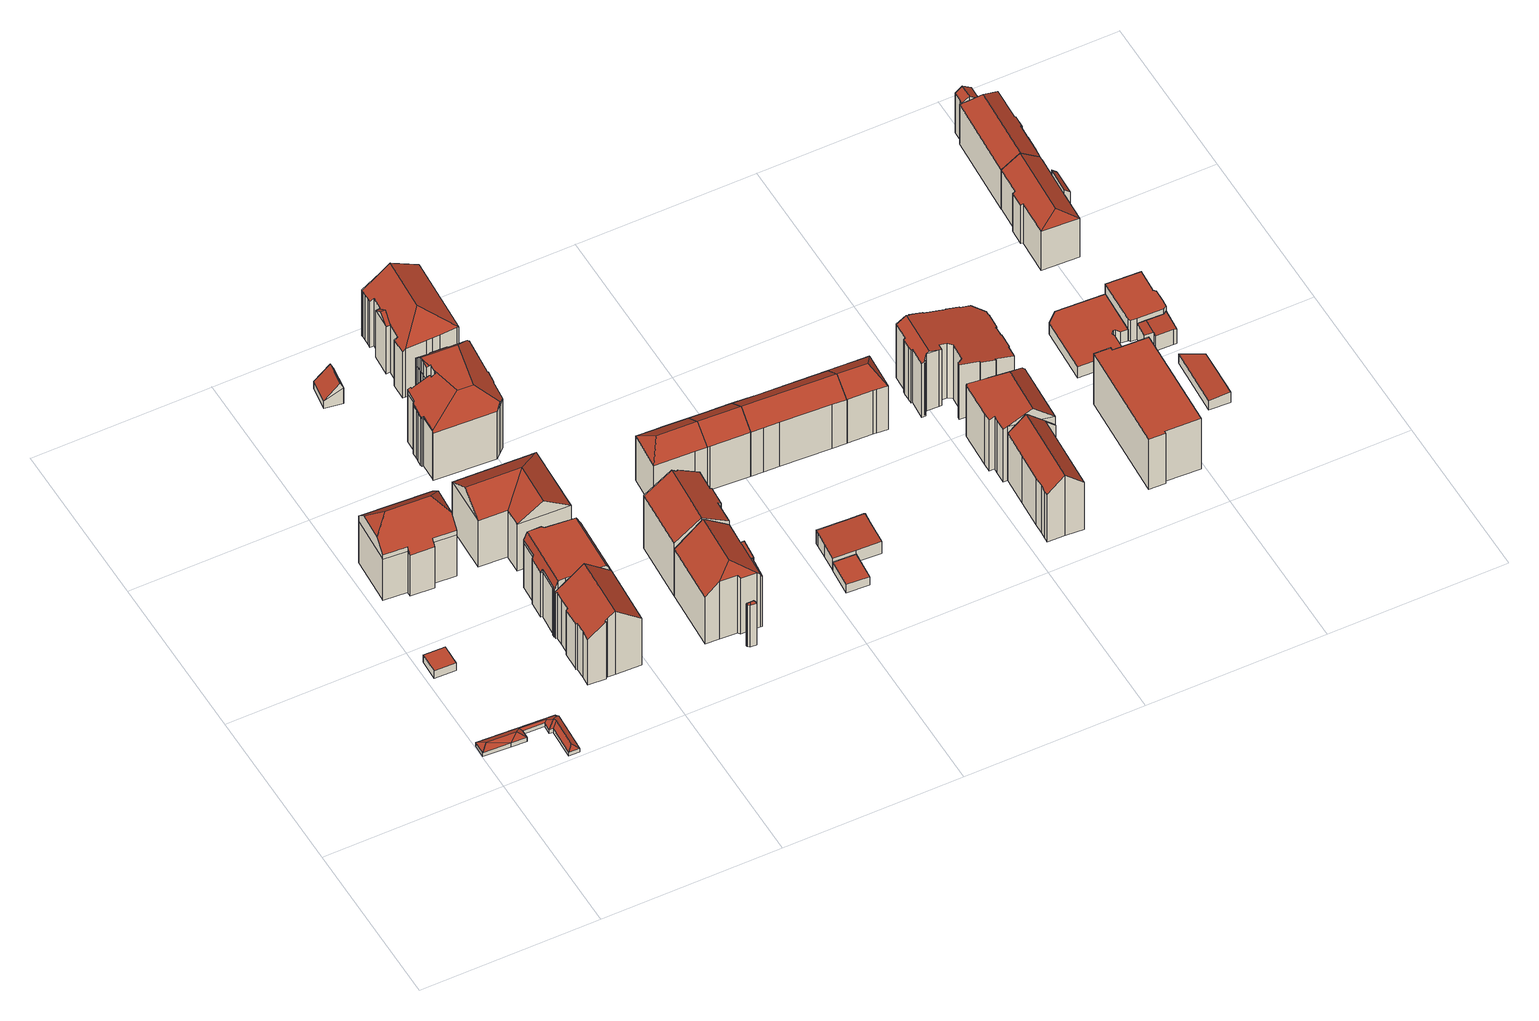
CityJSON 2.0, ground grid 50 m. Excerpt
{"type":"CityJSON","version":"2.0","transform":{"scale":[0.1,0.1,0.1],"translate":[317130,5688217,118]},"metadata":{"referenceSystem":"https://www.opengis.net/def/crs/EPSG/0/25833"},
"CityObjects":{
"building1":{"type":"Building","attributes":{"Dachtyp_tdc":"tdcFreeFormRoof","Gemeindeschluessel":14713000,"Dachneigung":26.73,"QualitaetDacherkennung":17,"Geometrietyp2DReferenz":"3000","function":"31001_9998","roofType":"5000","measuredHeight":2.35},"geometry":[{"type":"MultiSurface","lod":"2","boundaries":[[[0,1,2,3]],[[1,4,5,2]],[[4,6,7,5]],[[6,8,9,7]],[[8,10,11,9]],[[10,12,13,11]],[[12,14,15,13]],[[14,16,17,15]],[[16,18,19,17]],[[18,20,21,19]],[[20,22,23,21]],[[22,0,3,23]],[[24,25,26,27,28,29,30,22,20]],[[24,20,18]],[[25,16,14]],[[24,16,25]],[[16,24,18]],[[26,25,14,12]],[[27,26,12,10]],[[28,27,10,8]],[[31,29,28,8,6]],[[32,31,6,4]],[[32,4,1]],[[30,29,31,32,1,0]],[[30,0,22]],[[3,2,5,7,9,11,13,15,17,19,21,23]]],"semantics":{"surfaces":[{"type":"WallSurface"},{"type":"RoofSurface"},{"type":"GroundSurface"}],"values":[0,0,0,0,0,0,0,0,0,0,0,0,1,1,1,1,1,1,1,1,1,1,1,1,1,2]}}]},
"building2":{"type":"Building","attributes":{"Dachtyp_tdc":"tdcPolyFlatRoof","Gemeindeschluessel":14713000,"Dachneigung":0,"QualitaetDacherkennung":90,"Geometrietyp2DReferenz":"3000","function":"31001_9998","roofType":"1000","measuredHeight":2.53},"geometry":[{"type":"MultiSurface","lod":"2","boundaries":[[[33,34,35,36]],[[34,37,38,35]],[[37,39,40,38]],[[39,33,36,40]],[[39,37,34,33]],[[36,35,38,40]]],"semantics":{"surfaces":[{"type":"WallSurface"},{"type":"RoofSurface"},{"type":"GroundSurface"}],"values":[0,0,0,0,1,2]}}]},
"building3":{"type":"Building","attributes":{"Dachtyp_tdc":"tdcFreeFormRoof","Gemeindeschluessel":14713000,"Dachneigung":46.64,"QualitaetDacherkennung":65,"Geometrietyp2DReferenz":"3000","function":"31001_9998","roofType":"5000","measuredHeight":23.41},"geometry":[{"type":"MultiSurface","lod":"2","boundaries":[[[41,42,43,44]],[[42,45,46,43]],[[45,47,48,46]],[[47,49,50,48]],[[49,51,52,50]],[[51,53,54,52]],[[53,55,56,54]],[[55,57,58,56]],[[57,59,60,58]],[[59,61,62,60]],[[61,41,44,62]],[[63,64,65]],[[66,67,68]],[[69,70,66,68,64,63]],[[61,59,71,72,65,64,68,67,73,74,75]],[[61,75,41]],[[41,75,74,42]],[[42,74,73,45]],[[45,73,67,66,70,47]],[[53,65,72,55]],[[55,72,71,57]],[[47,70,69,49]],[[49,69,63,51]],[[51,63,65,53]],[[57,71,59]],[[44,43,46,48,50,52,54,56,58,60,62]]],"semantics":{"surfaces":[{"type":"WallSurface"},{"type":"RoofSurface"},{"type":"GroundSurface"}],"values":[0,0,0,0,0,0,0,0,0,0,0,1,1,1,1,0,0,0,0,0,0,0,0,0,0,2]}}]},
"building4":{"type":"Building","attributes":{"Dachtyp_tdc":"tdcGableRoof","Gemeindeschluessel":14713000,"Dachneigung":40.41,"QualitaetDacherkennung":58,"Geometrietyp2DReferenz":"3000","function":"31001_9998","roofType":"3100","measuredHeight":22.55},"geometry":[{"type":"MultiSurface","lod":"2","boundaries":[[[76,77,78,79]],[[77,80,81,78]],[[80,82,83,81]],[[82,84,85,83]],[[84,86,87,85]],[[86,88,89,87]],[[88,90,91,89]],[[90,92,93,91]],[[92,94,95,93]],[[94,96,97,95]],[[96,98,99,97]],[[98,100,101,99]],[[100,102,103,101]],[[102,104,105,103]],[[104,106,107,105]],[[106,108,109,107]],[[108,110,111,109]],[[110,76,79,111]],[[106,104,102,100,98,96,94,92,90,88,86,84,82,80,77,76]],[[76,110,108,106]],[[79,78,81,83,85,87,89,91,93,95,97,99,101,103,105,107,109,111]]],"semantics":{"surfaces":[{"type":"WallSurface"},{"type":"RoofSurface"},{"type":"GroundSurface"}],"values":[0,0,0,0,0,0,0,0,0,0,0,0,0,0,0,0,0,0,1,1,2]}}]},
"building5":{"type":"Building","attributes":{"Dachtyp_tdc":"tdcFreeFormRoof","Gemeindeschluessel":14713000,"Dachneigung":2.5,"QualitaetDacherkennung":76,"Geometrietyp2DReferenz":"3000","function":"31001_9998","roofType":"5000","measuredHeight":19.53},"geometry":[{"type":"MultiSurface","lod":"2","boundaries":[[[112,113,114,115]],[[113,116,117,114]],[[116,118,119,117]],[[118,120,121,119]],[[120,122,123,121]],[[122,124,125,123]],[[124,126,127,125]],[[126,128,129,127]],[[128,130,131,129]],[[130,132,133,131]],[[132,134,135,133]],[[134,136,137,135]],[[136,138,139,137]],[[138,140,141,139]],[[140,142,143,141]],[[142,144,145,143]],[[144,112,115,145]],[[146,147,148,108]],[[149,150,151,152,153,118,154,155,156,157,158,159]],[[147,160,161,149,159,162,148]],[[136,108,148,162,138]],[[138,162,159,140]],[[128,149,161,130]],[[130,161,160,132]],[[132,160,147,146,134]],[[140,159,158,142]],[[142,158,157,144]],[[144,157,156,112]],[[112,156,155,113]],[[113,155,154,116]],[[116,154,118]],[[118,153,120]],[[120,153,152,122]],[[122,152,151,124]],[[124,151,150,126]],[[126,150,149,128]],[[134,146,108,136]],[[115,114,117,119,121,123,125,127,129,131,133,135,137,139,141,143,145]]],"semantics":{"surfaces":[{"type":"WallSurface"},{"type":"RoofSurface"},{"type":"GroundSurface"}],"values":[0,0,0,0,0,0,0,0,0,0,0,0,0,0,0,0,0,1,1,1,0,0,0,0,0,0,0,0,0,0,0,0,0,0,0,0,0,2]}}]},
"building6":{"type":"Building","attributes":{"Dachtyp_tdc":"tdcFreeFormRoof","Gemeindeschluessel":14713000,"Dachneigung":34.93,"QualitaetDacherkennung":37,"Geometrietyp2DReferenz":"3000","function":"31001_9998","roofType":"5000","measuredHeight":21.61},"geometry":[{"type":"MultiSurface","lod":"2","boundaries":[[[163,164,165,166]],[[164,167,168,165]],[[167,169,170,168]],[[169,171,172,170]],[[171,173,174,172]],[[173,163,166,174]],[[175,173,171]],[[176,175,171,169]],[[177,178,176,169,167]],[[177,167,164]],[[178,177,164,163]],[[175,176,178,163,173]],[[166,165,168,170,172,174]]],"semantics":{"surfaces":[{"type":"WallSurface"},{"type":"RoofSurface"},{"type":"GroundSurface"}],"values":[0,0,0,0,0,0,0,1,1,0,1,1,2]}}]},
"building7":{"type":"Building","attributes":{"Dachtyp_tdc":"tdcGableRoof","Gemeindeschluessel":14713000,"Dachneigung":47.15,"QualitaetDacherkennung":6,"Geometrietyp2DReferenz":"3000","function":"31001_9998","roofType":"3100","measuredHeight":7.22},"geometry":[{"type":"MultiSurface","lod":"2","boundaries":[[[179,180,181,182]],[[180,183,184,181]],[[183,185,186,184]],[[185,179,182,186]],[[183,180,187]],[[179,185,188]],[[180,179,188,187]],[[185,183,187,188]],[[182,181,184,186]]],"semantics":{"surfaces":[{"type":"WallSurface"},{"type":"RoofSurface"},{"type":"GroundSurface"}],"values":[0,0,0,0,0,0,1,1,2]}}]},
"building8":{"type":"Building","attributes":{"Dachtyp_tdc":"tdcFreeFormRoof","Gemeindeschluessel":14713000,"Dachneigung":36.92,"QualitaetDacherkennung":25,"Geometrietyp2DReferenz":"3000","function":"31001_9998","roofType":"5000","measuredHeight":22.41},"geometry":[{"type":"MultiSurface","lod":"2","boundaries":[[[189,190,191,192]],[[190,193,194,191]],[[193,195,196,194]],[[195,197,198,196]],[[197,199,200,198]],[[199,201,202,200]],[[201,203,204,202]],[[203,205,206,204]],[[205,207,208,206]],[[207,209,210,208]],[[209,211,212,210]],[[211,213,214,212]],[[213,215,216,214]],[[215,217,218,216]],[[217,219,220,218]],[[219,221,222,220]],[[221,223,224,222]],[[223,225,226,224]],[[225,227,228,226]],[[227,229,230,228]],[[229,231,232,230]],[[231,233,234,232]],[[233,235,236,234]],[[235,237,238,236]],[[237,239,240,238]],[[239,241,242,240]],[[241,243,244,242]],[[243,245,246,244]],[[245,247,248,246]],[[247,249,250,248]],[[249,251,252,250]],[[251,253,254,252]],[[253,255,256,254]],[[255,257,258,256]],[[257,259,260,258]],[[259,261,262,260]],[[261,263,264,262]],[[263,265,266,264]],[[265,267,268,266]],[[267,269,270,268]],[[269,271,272,270]],[[271,273,274,272]],[[273,189,192,274]],[[273,275,276,277,278,189]],[[277,279,280,281,282,283,284,285,286,287,288,289,290,291,292,293,294,295,278]],[[296,297,298,299]],[[300,301,302,303,304,305,306,307,308,309,310,311,312,313]],[[314,315,300,313,276,275,316,317,318,319,320]],[[312,321,296,299,322,279,277,276,313]],[[227,322,299,298,229]],[[225,279,322,227]],[[233,321,312,311,235]],[[231,297,296,321,233]],[[261,320,319,263]],[[259,314,320,261]],[[263,319,318,265]],[[265,318,317,267]],[[267,317,316,269]],[[269,316,275,271]],[[257,315,314,259]],[[255,301,300,315,257]],[[235,311,310,237]],[[237,310,309,239]],[[239,309,308,241]],[[241,308,307,243]],[[243,307,306,245]],[[245,306,305,247]],[[247,305,304,249]],[[249,304,303,251]],[[251,303,302,253]],[[253,302,301,255]],[[229,298,297,231]],[[193,295,294,195]],[[190,278,295,193]],[[195,294,293,197]],[[197,293,292,199]],[[199,292,291,201]],[[201,291,290,203]],[[203,290,289,205]],[[205,289,288,207]],[[207,288,287,209]],[[209,287,286,211]],[[211,286,285,213]],[[213,285,284,215]],[[215,284,283,217]],[[219,282,281,221]],[[217,283,282,219]],[[221,281,280,223]],[[223,280,279,225]],[[189,278,190]],[[271,275,273]],[[192,191,194,196,198,200,202,204,206,208,210,212,214,216,218,220,222,224,226,228,230,232,234,236,238,240,242,244,246,248,250,252,254,256,258,260,262,264,266,268,270,272,274]]],"semantics":{"surfaces":[{"type":"WallSurface"},{"type":"RoofSurface"},{"type":"GroundSurface"}],"values":[0,0,0,0,0,0,0,0,0,0,0,0,0,0,0,0,0,0,0,0,0,0,0,0,0,0,0,0,0,0,0,0,0,0,0,0,0,0,0,0,0,0,0,1,1,1,1,1,1,0,0,0,0,0,0,0,0,0,0,0,0,0,0,0,0,0,0,0,0,0,0,0,0,0,0,0,0,0,0,0,0,0,0,0,0,0,0,0,0,0,0,2]}}]},
"building9":{"type":"Building","attributes":{"Dachtyp_tdc":"tdcFreeFormRoof","Gemeindeschluessel":14713000,"Dachneigung":59.82,"QualitaetDacherkennung":20,"Geometrietyp2DReferenz":"3000","function":"31001_9998","roofType":"5000","measuredHeight":15.62},"geometry":[{"type":"MultiSurface","lod":"2","boundaries":[[[323,324,325,326]],[[324,327,328,325]],[[327,329,330,328]],[[329,331,332,330]],[[331,333,334,332]],[[333,323,326,334]],[[335,336,337,333,331]],[[335,331,329]],[[335,329,327]],[[336,335,327,324]],[[337,336,324,323]],[[337,323,333]],[[326,325,328,330,332,334]]],"semantics":{"surfaces":[{"type":"WallSurface"},{"type":"RoofSurface"},{"type":"GroundSurface"}],"values":[0,0,0,0,0,0,1,1,1,1,1,1,2]}}]},
"building10":{"type":"Building","attributes":{"Gemeindeschluessel":14713000,"Geometrietyp2DReferenz":"3000","function":"31001_9998","roofType":"9999"},"children":["building10-1","building10-2"]},
"building10-1":{"type":"BuildingPart","attributes":{"Dachtyp_tdc":"tdcGableAndHippedGRoof","Dachneigung":43.43,"QualitaetDacherkennung":58,"Geometrietyp2DReferenz":"3000","roofType":"9999","measuredHeight":23.95},"parents":["building10"],"geometry":[{"type":"MultiSurface","lod":"2","boundaries":[[[338,339,340,341]],[[339,342,343,340]],[[344,345,346,347,348]],[[345,349,350,346]],[[349,351,352,350]],[[351,353,354,352]],[[353,355,356,354]],[[355,357,358,356]],[[357,338,341,358]],[[353,351,349,345,359]],[[345,344,360,342,339,338,359]],[[338,357,355,353,359]],[[341,340,343,347,346,350,352,354,356,358]],[[344,348,360]],[[348,347,343,342,360]]],"semantics":{"surfaces":[{"type":"WallSurface"},{"type":"RoofSurface"},{"type":"GroundSurface"},{"type":"ClosureSurface"}],"values":[0,0,0,0,0,0,0,0,0,1,1,1,2,0,3]}}]},
"building10-2":{"type":"BuildingPart","attributes":{"Dachtyp_tdc":"tdcPolyFlatRoof","Dachneigung":5.37,"QualitaetDacherkennung":59,"Geometrietyp2DReferenz":"3000","roofType":"2100","measuredHeight":19},"parents":["building10"],"geometry":[{"type":"MultiSurface","lod":"2","boundaries":[[[361,362,363,364]],[[362,365,366,363]],[[365,367,368,366]],[[367,348,347,368]],[[369,370,371,343,342]],[[370,361,364,371]],[[370,369,360,348,367,365,362,361]],[[364,363,366,368,347,343,371]],[[342,360,369]],[[343,347,348,360,342]]],"semantics":{"surfaces":[{"type":"WallSurface"},{"type":"RoofSurface"},{"type":"GroundSurface"},{"type":"ClosureSurface"}],"values":[0,0,0,0,0,0,1,2,0,3]}}]},
"building11":{"type":"Building","attributes":{"Dachtyp_tdc":"tdcGableRoof","Gemeindeschluessel":14713000,"Dachneigung":37.26,"QualitaetDacherkennung":60,"Geometrietyp2DReferenz":"3000","function":"31001_9998","roofType":"3100","measuredHeight":24.31},"geometry":[{"type":"MultiSurface","lod":"2","boundaries":[[[372,373,374,375]],[[373,376,377,374]],[[376,378,379,377]],[[378,380,381,379]],[[380,382,340,381]],[[382,383,384,340]],[[383,385,358,384]],[[385,386,387,358]],[[386,388,389,387]],[[388,390,391,389]],[[390,392,393,391]],[[392,372,375,393]],[[388,386,385,383]],[[383,382,380,378,376,373,372,392,390,388]],[[375,374,377,379,381,340,384,358,387,389,391,393]]],"semantics":{"surfaces":[{"type":"WallSurface"},{"type":"RoofSurface"},{"type":"GroundSurface"}],"values":[0,0,0,0,0,0,0,0,0,0,0,0,1,1,2]}}]},
"building12":{"type":"Building","attributes":{"Gemeindeschluessel":14713000,"Geometrietyp2DReferenz":"3000","function":"31001_9998","roofType":"9999"},"children":["building12-1","building12-2"]},
"building12-1":{"type":"BuildingPart","attributes":{"Dachtyp_tdc":"tdcGableRoof","Dachneigung":38.09,"QualitaetDacherkennung":62,"Geometrietyp2DReferenz":"3000","roofType":"3100","measuredHeight":19.13},"parents":["building12"],"geometry":[{"type":"MultiSurface","lod":"2","boundaries":[[[394,395,396,397]],[[395,398,399,396]],[[398,400,401,399]],[[402,394,397,403]],[[402,404,405,406,407]],[[398,395,406,405,408,400]],[[394,407,406,395]],[[402,407,394]],[[397,396,399,401,403]],[[403,401,400,402]],[[405,404,408]],[[408,404,402,400]]],"semantics":{"surfaces":[{"type":"WallSurface"},{"type":"RoofSurface"},{"type":"GroundSurface"},{"type":"ClosureSurface"}],"values":[0,0,0,0,1,1,0,0,2,3,0,3]}}]},
"building12-2":{"type":"BuildingPart","attributes":{"Dachtyp_tdc":"tdcHipAndGableRoof","Dachneigung":40.02,"QualitaetDacherkennung":53,"Geometrietyp2DReferenz":"3000","roofType":"5000","measuredHeight":22.41},"parents":["building12"],"geometry":[{"type":"MultiSurface","lod":"2","boundaries":[[[409,410,403,411]],[[410,402,403]],[[412,413,399,401,400]],[[413,414,415,399]],[[414,416,417,415]],[[416,418,419,417]],[[418,420,421,419]],[[420,422,423,421]],[[422,424,425,423]],[[424,426,427,425]],[[426,428,429,427]],[[428,430,431,429]],[[430,432,433,431]],[[432,434,435,433]],[[434,436,437,435]],[[436,438,439,437]],[[438,440,441,439]],[[440,442,443,441]],[[442,444,445,443]],[[444,446,447,445]],[[446,448,449,447]],[[448,450,451,449]],[[450,452,453,451]],[[452,409,411,453]],[[448,446,444,442,440,438,454]],[[438,436,434,432,430,454]],[[430,428,426,424,422,420,418,416,414,413,412,408,404,410,409,452,450,448,454]],[[411,403,401,399,415,417,419,421,423,425,427,429,431,433,435,437,439,441,443,445,447,449,451,453]],[[400,408,412]],[[404,402,410]],[[400,401,403,402]],[[400,402,404,408]]],"semantics":{"surfaces":[{"type":"WallSurface"},{"type":"RoofSurface"},{"type":"GroundSurface"},{"type":"ClosureSurface"}],"values":[0,0,0,0,0,0,0,0,0,0,0,0,0,0,0,0,0,0,0,0,0,0,0,0,1,1,1,2,0,0,3,3]}}]},
"building13":{"type":"Building","attributes":{"Dachtyp_tdc":"tdcHipAndGableRoof","Gemeindeschluessel":14713000,"Dachneigung":36.26,"QualitaetDacherkennung":76,"Geometrietyp2DReferenz":"3000","function":"31001_9998","roofType":"5000","measuredHeight":19.61},"geometry":[{"type":"MultiSurface","lod":"2","boundaries":[[[455,456,457,458]],[[456,459,460,457]],[[459,461,462,460]],[[461,463,464,462]],[[463,465,466,464]],[[465,467,468,466]],[[467,455,458,468]],[[469,467,470]],[[471,470,467,465,463]],[[469,470,471,472,473,474]],[[455,469,474,456]],[[456,474,473,459]],[[459,473,472,461]],[[461,472,471,463]],[[467,469,455]],[[458,457,460,462,464,466,468]]],"semantics":{"surfaces":[{"type":"WallSurface"},{"type":"RoofSurface"},{"type":"GroundSurface"}],"values":[0,0,0,0,0,0,0,1,1,1,0,0,0,0,0,2]}}]},
"building14":{"type":"Building","attributes":{"Dachtyp_tdc":"tdcPolyFlatRoof","Gemeindeschluessel":14713000,"Dachneigung":0,"QualitaetDacherkennung":61,"Geometrietyp2DReferenz":"3000","function":"31001_9998","roofType":"1000","measuredHeight":2.91},"geometry":[{"type":"MultiSurface","lod":"2","boundaries":[[[475,476,477,478]],[[476,479,480,477]],[[479,481,482,480]],[[481,475,478,482]],[[481,479,476,475]],[[478,477,480,482]]],"semantics":{"surfaces":[{"type":"WallSurface"},{"type":"RoofSurface"},{"type":"GroundSurface"}],"values":[0,0,0,0,1,2]}}]},
"building15":{"type":"Building","attributes":{"Dachtyp_tdc":"tdcFreeFormRoof","Gemeindeschluessel":14713000,"Dachneigung":36.27,"QualitaetDacherkennung":78,"Geometrietyp2DReferenz":"3000","function":"31001_9998","roofType":"5000","measuredHeight":19.63},"geometry":[{"type":"MultiSurface","lod":"2","boundaries":[[[463,472,462,464]],[[472,483,484,462]],[[483,485,486,484]],[[485,487,488,486]],[[487,489,490,488]],[[489,491,492,490]],[[491,463,464,492]],[[491,489,493,471,463]],[[493,487,485,483,472,471]],[[472,463,471]],[[489,487,493]],[[464,462,484,486,488,490,492]]],"semantics":{"surfaces":[{"type":"WallSurface"},{"type":"RoofSurface"},{"type":"GroundSurface"}],"values":[0,0,0,0,0,0,0,1,1,0,0,2]}}]},
"building16":{"type":"Building","attributes":{"Dachtyp_tdc":"tdcPolyFlatRoof","Gemeindeschluessel":14713000,"Dachneigung":3.31,"QualitaetDacherkennung":79,"Geometrietyp2DReferenz":"3000","function":"31001_9998","roofType":"2100","measuredHeight":4.73},"geometry":[{"type":"MultiSurface","lod":"2","boundaries":[[[494,495,496,497]],[[495,498,499,496]],[[498,500,501,499]],[[500,502,503,501]],[[502,504,505,503]],[[504,506,507,505]],[[506,508,509,507]],[[508,510,511,509]],[[510,512,513,511]],[[512,494,497,513]],[[512,510,508,506,504,502,500,498,495,494]],[[497,496,499,501,503,505,507,509,511,513]]],"semantics":{"surfaces":[{"type":"WallSurface"},{"type":"RoofSurface"},{"type":"GroundSurface"}],"values":[0,0,0,0,0,0,0,0,0,0,1,2]}}]},
"building17":{"type":"Building","attributes":{"Dachtyp_tdc":"tdcGableRoof","Gemeindeschluessel":14713000,"Dachneigung":36.3,"QualitaetDacherkennung":74,"Geometrietyp2DReferenz":"3000","function":"31001_9998","roofType":"3100","measuredHeight":19.55},"geometry":[{"type":"MultiSurface","lod":"2","boundaries":[[[514,515,516,517]],[[515,489,490,516]],[[489,493,518,490]],[[493,487,488,518]],[[487,519,520,488]],[[519,521,522,520]],[[521,523,524,522]],[[523,525,526,524]],[[525,527,528,526]],[[527,529,530,528]],[[529,531,532,530]],[[531,533,534,532]],[[533,514,517,534]],[[529,527,525,523,521,519,487,493]],[[493,489,515,514,533,531,529]],[[517,516,490,518,488,520,522,524,526,528,530,532,534]]],"semantics":{"surfaces":[{"type":"WallSurface"},{"type":"RoofSurface"},{"type":"GroundSurface"}],"values":[0,0,0,0,0,0,0,0,0,0,0,0,0,1,1,2]}}]},
"building18":{"type":"Building","attributes":{"Dachtyp_tdc":"tdcFreeFormRoof","Gemeindeschluessel":14713000,"Dachneigung":36.07,"QualitaetDacherkennung":76,"Geometrietyp2DReferenz":"3000","function":"31001_9998","roofType":"5000","measuredHeight":19.51},"geometry":[{"type":"MultiSurface","lod":"2","boundaries":[[[535,536,537,538]],[[536,539,540,537]],[[539,541,542,540]],[[541,543,544,542]],[[543,545,546,544]],[[545,547,548,546]],[[547,549,550,548]],[[549,531,551,550]],[[531,535,538,551]],[[543,552,553]],[[552,554,555,556,557,529,553]],[[543,553,529,531,549,547,545]],[[535,557,556,536]],[[531,529,557,535]],[[536,556,555,539]],[[539,555,554,541]],[[541,554,552,543]],[[538,537,540,542,544,546,548,550,551]]],"semantics":{"surfaces":[{"type":"WallSurface"},{"type":"RoofSurface"},{"type":"GroundSurface"}],"values":[0,0,0,0,0,0,0,0,0,1,1,1,0,0,0,0,0,2]}}]},
"building19":{"type":"Building","attributes":{"Dachtyp_tdc":"tdcGableRoof","Gemeindeschluessel":14713000,"Dachneigung":43.54,"QualitaetDacherkennung":96,"Geometrietyp2DReferenz":"3000","function":"31001_9998","roofType":"3100","measuredHeight":21.45},"geometry":[{"type":"MultiSurface","lod":"2","boundaries":[[[558,559,560,561]],[[559,562,563,560]],[[562,564,565,563]],[[564,566,567,565]],[[566,568,569,567]],[[568,570,571,569]],[[570,572,573,571]],[[572,574,575,573]],[[574,576,577,575]],[[576,578,579,577]],[[578,580,581,579]],[[580,582,583,581]],[[582,558,561,583]],[[578,576,574,572,570,568,566,564,562]],[[562,559,558,582,580,578]],[[561,560,563,565,567,569,571,573,575,577,579,581,583]]],"semantics":{"surfaces":[{"type":"WallSurface"},{"type":"RoofSurface"},{"type":"GroundSurface"}],"values":[0,0,0,0,0,0,0,0,0,0,0,0,0,1,1,2]}}]},
"building20":{"type":"Building","attributes":{"Dachtyp_tdc":"tdcFreeFormRoof","Gemeindeschluessel":14713000,"Dachneigung":25.61,"QualitaetDacherkennung":46,"Geometrietyp2DReferenz":"3000","function":"31001_9998","roofType":"5000","measuredHeight":22.59},"geometry":[{"type":"MultiSurface","lod":"2","boundaries":[[[584,585,586,587]],[[585,588,589,586]],[[588,590,591,589]],[[590,592,593,591]],[[592,594,595,593]],[[594,596,597,595]],[[596,598,599,597]],[[598,600,601,599]],[[600,602,603,601]],[[602,604,605,603]],[[604,606,607,605]],[[606,608,609,607]],[[608,584,587,609]],[[610,611,604,602,600,612]],[[592,590,588,585,613,610,612,598,596,594]],[[584,608,606,611,610,613]],[[585,584,613]],[[606,604,611]],[[600,598,612]],[[587,586,589,591,593,595,597,599,601,603,605,607,609]]],"semantics":{"surfaces":[{"type":"WallSurface"},{"type":"RoofSurface"},{"type":"GroundSurface"}],"values":[0,0,0,0,0,0,0,0,0,0,0,0,0,1,1,1,0,0,0,2]}}]},
"building21":{"type":"Building","attributes":{"Dachtyp_tdc":"tdcFreeFormRoof","Gemeindeschluessel":14713000,"Dachneigung":13.78,"QualitaetDacherkennung":41,"Geometrietyp2DReferenz":"3000","function":"31001_9998","roofType":"5000","measuredHeight":20.82},"geometry":[{"type":"MultiSurface","lod":"2","boundaries":[[[614,615,616,617]],[[615,618,619,616]],[[618,620,621,619]],[[620,622,623,621]],[[622,624,625,623]],[[624,626,627,625]],[[626,628,629,627]],[[628,630,631,629]],[[630,632,633,631]],[[632,634,635,633]],[[634,636,637,635]],[[636,638,639,637]],[[638,640,641,639]],[[640,642,643,641]],[[642,644,645,643]],[[644,646,647,645]],[[646,648,649,647]],[[648,650,651,649]],[[650,652,653,651]],[[652,654,655,653]],[[654,656,657,655]],[[656,658,659,657]],[[658,660,661,659]],[[660,662,663,661]],[[662,664,665,663]],[[664,666,667,665]],[[666,668,669,667]],[[668,670,671,669]],[[670,672,673,671]],[[672,674,675,673]],[[674,676,677,675]],[[676,678,679,677]],[[678,680,681,679]],[[680,682,683,681]],[[682,684,685,683]],[[684,686,687,685]],[[686,688,689,687]],[[688,690,691,689]],[[690,692,693,691]],[[692,694,695,693]],[[694,696,697,695]],[[696,698,699,697]],[[698,700,701,699]],[[700,614,617,701]],[[626,624,702,703,646,644,642,640,638,636,634,632,630,628]],[[692,690,688,686,684,682,680,678,676,674,672,670,668,666,664,662,660,658,656,654,652,650,648,703,702,622,620,618,615,614,700,698,696,694]],[[624,622,702]],[[648,646,703]],[[617,616,619,621,623,625,627,629,631,633,635,637,639,641,643,645,647,649,651,653,655,657,659,661,663,665,667,669,671,673,675,677,679,681,683,685,687,689,691,693,695,697,699,701]]],"semantics":{"surfaces":[{"type":"WallSurface"},{"type":"RoofSurface"},{"type":"GroundSurface"}],"values":[0,0,0,0,0,0,0,0,0,0,0,0,0,0,0,0,0,0,0,0,0,0,0,0,0,0,0,0,0,0,0,0,0,0,0,0,0,0,0,0,0,0,0,0,1,1,0,0,2]}}]},
"building22":{"type":"Building","attributes":{"Dachtyp_tdc":"tdcPolyFlatRoof","Gemeindeschluessel":14713000,"Dachneigung":0,"QualitaetDacherkennung":57,"Geometrietyp2DReferenz":"3000","function":"31001_9998","roofType":"1000","measuredHeight":17.88},"geometry":[{"type":"MultiSurface","lod":"2","boundaries":[[[704,705,706,707]],[[705,708,709,706]],[[708,710,711,709]],[[710,712,713,711]],[[712,714,715,713]],[[714,716,717,715]],[[716,718,719,717]],[[718,704,707,719]],[[718,716,714,712,710,708,705,704]],[[707,706,709,711,713,715,717,719]]],"semantics":{"surfaces":[{"type":"WallSurface"},{"type":"RoofSurface"},{"type":"GroundSurface"}],"values":[0,0,0,0,0,0,0,0,1,2]}}]},
"building23":{"type":"Building","attributes":{"Dachtyp_tdc":"tdcPolyFlatRoof","Gemeindeschluessel":14713000,"Dachneigung":0,"QualitaetDacherkennung":88,"Geometrietyp2DReferenz":"3000","function":"31001_9998","roofType":"1000","measuredHeight":4},"geometry":[{"type":"MultiSurface","lod":"2","boundaries":[[[720,721,722,723]],[[721,724,725,722]],[[724,726,727,725]],[[726,728,729,727]],[[728,730,731,729]],[[730,732,733,731]],[[732,734,735,733]],[[734,736,737,735]],[[736,738,739,737]],[[738,740,741,739]],[[740,742,743,741]],[[742,744,745,743]],[[744,746,747,745]],[[746,720,723,747]],[[746,744,742,740,738,736,734,732,730,728,726,724,721,720]],[[723,722,725,727,729,731,733,735,737,739,741,743,745,747]]],"semantics":{"surfaces":[{"type":"WallSurface"},{"type":"RoofSurface"},{"type":"GroundSurface"}],"values":[0,0,0,0,0,0,0,0,0,0,0,0,0,0,1,2]}}]},
"building24":{"type":"Building","attributes":{"Dachtyp_tdc":"tdcPolyFlatRoof","Gemeindeschluessel":14713000,"Dachneigung":5.25,"QualitaetDacherkennung":81,"Geometrietyp2DReferenz":"3000","function":"31001_9998","roofType":"2100","measuredHeight":3.74},"geometry":[{"type":"MultiSurface","lod":"2","boundaries":[[[748,749,750,751]],[[749,752,753,750]],[[752,754,755,753]],[[754,756,757,755]],[[756,758,759,757]],[[758,760,761,759]],[[760,748,751,761]],[[760,758,756,754,752,749,748]],[[751,750,753,755,757,759,761]]],"semantics":{"surfaces":[{"type":"WallSurface"},{"type":"RoofSurface"},{"type":"GroundSurface"}],"values":[0,0,0,0,0,0,0,1,2]}}]},
"building25":{"type":"Building","attributes":{"Gemeindeschluessel":14713000,"Geometrietyp2DReferenz":"3000","function":"31001_9998","roofType":"9999"},"children":["building25-1","building25-2"]},
"building25-1":{"type":"BuildingPart","attributes":{"Dachtyp_tdc":"tdcPolyFlatRoof","Dachneigung":4.45,"QualitaetDacherkennung":84,"Geometrietyp2DReferenz":"3000","roofType":"2100","measuredHeight":5.8},"parents":["building25"],"geometry":[{"type":"MultiSurface","lod":"2","boundaries":[[[762,763,764,765]],[[763,766,767,764]],[[766,768,769,767]],[[770,771,772,773]],[[771,774,775,772]],[[774,762,765,775]],[[774,771,770,768,766,763,762]],[[765,764,767,769,773,772,775]],[[773,769,768,770]]],"semantics":{"surfaces":[{"type":"WallSurface"},{"type":"RoofSurface"},{"type":"GroundSurface"},{"type":"ClosureSurface"}],"values":[0,0,0,0,0,0,1,2,3]}}]},
"building25-2":{"type":"BuildingPart","attributes":{"Dachtyp_tdc":"tdcPolyFlatRoof","Dachneigung":4.43,"QualitaetDacherkennung":80,"Geometrietyp2DReferenz":"3000","roofType":"2100","measuredHeight":5.77},"parents":["building25"],"geometry":[{"type":"MultiSurface","lod":"2","boundaries":[[[776,777,778,779]],[[777,770,773,778]],[[776,779,769,768]],[[768,770,777,776]],[[779,778,773,769]],[[768,769,773,770]]],"semantics":{"surfaces":[{"type":"WallSurface"},{"type":"RoofSurface"},{"type":"GroundSurface"},{"type":"ClosureSurface"}],"values":[0,0,0,1,2,3]}}]},
"building26":{"type":"Building","attributes":{"Dachtyp_tdc":"tdcPolyFlatRoof","Gemeindeschluessel":14713000,"Dachneigung":0,"QualitaetDacherkennung":62,"Geometrietyp2DReferenz":"3000","function":"31001_9998","roofType":"1000","measuredHeight":7.55},"geometry":[{"type":"MultiSurface","lod":"2","boundaries":[[[780,781,772,775]],[[781,782,778,772]],[[782,783,784,778]],[[783,785,786,784]],[[785,787,788,786]],[[787,789,790,788]],[[789,791,792,790]],[[791,793,794,792]],[[793,795,796,794]],[[795,780,775,796]],[[795,793,791,789,787,785,783,782,781,780]],[[775,772,778,784,786,788,790,792,794,796]]],"semantics":{"surfaces":[{"type":"WallSurface"},{"type":"RoofSurface"},{"type":"GroundSurface"}],"values":[0,0,0,0,0,0,0,0,0,0,1,2]}}]},
"building27":{"type":"Building","attributes":{"Gemeindeschluessel":14713000,"Geometrietyp2DReferenz":"3000","function":"31001_9998","roofType":"9999"},"children":["building27-1","building27-2"]},
"building27-1":{"type":"BuildingPart","attributes":{"Dachtyp_tdc":"tdcPolyFlatRoof","Dachneigung":43.54,"QualitaetDacherkennung":66,"Geometrietyp2DReferenz":"3000","roofType":"2100","measuredHeight":15.4},"parents":["building27"],"geometry":[{"type":"MultiSurface","lod":"2","boundaries":[[[797,798,799,800,801]],[[798,802,803,799]],[[802,804,805,803]],[[804,806,807,805]],[[806,808,807]],[[806,804,802,798,797]],[[800,799,803,805,807]],[[801,808,806,797]],[[801,800,807,808]]],"semantics":{"surfaces":[{"type":"WallSurface"},{"type":"RoofSurface"},{"type":"GroundSurface"},{"type":"ClosureSurface"}],"values":[0,0,0,0,0,1,2,0,3]}}]},
"building27-2":{"type":"BuildingPart","attributes":{"Dachtyp_tdc":"tdcHipAndGableRoof","Dachneigung":36.11,"QualitaetDacherkennung":84,"Geometrietyp2DReferenz":"3000","roofType":"5000","measuredHeight":17.65},"parents":["building27"],"geometry":[{"type":"MultiSurface","lod":"2","boundaries":[[[809,810,811,812]],[[810,813,814,811]],[[813,815,816,814]],[[815,817,818,816]],[[817,819,820,818]],[[819,821,822,820]],[[821,801,800,822]],[[808,823,824,807]],[[823,825,826,824]],[[825,827,828,826]],[[827,829,830,828]],[[829,809,812,830]],[[825,823,831]],[[823,808,801,821,819,817,815,831]],[[815,813,810,809,829,827,825,831]],[[812,811,814,816,818,820,822,800,807,824,826,828,830]],[[807,800,801,808]]],"semantics":{"surfaces":[{"type":"WallSurface"},{"type":"RoofSurface"},{"type":"GroundSurface"},{"type":"ClosureSurface"}],"values":[0,0,0,0,0,0,0,0,0,0,0,0,1,1,1,2,3]}}]},
"building28":{"type":"Building","attributes":{"Gemeindeschluessel":14713000,"Geometrietyp2DReferenz":"3000","function":"31001_9998","roofType":"9999"},"children":["building28-1","building28-2"]},
"building28-1":{"type":"BuildingPart","attributes":{"Dachtyp_tdc":"tdcGableRoof","Dachneigung":34.95,"QualitaetDacherkennung":96,"Geometrietyp2DReferenz":"3000","roofType":"3100","measuredHeight":15.58},"parents":["building28"],"geometry":[{"type":"MultiSurface","lod":"2","boundaries":[[[832,833,834,835]],[[833,836,837,834]],[[838,839,840]],[[838,841,842,839]],[[841,843,844,842]],[[843,845,846,844]],[[845,847,848,846]],[[847,849,850,848]],[[849,832,835,850]],[[845,843,841,838,851]],[[851,836,833,832,849,847,845]],[[835,834,837,852,839,842,844,846,848,850]],[[853,854,851]],[[852,837,854,853]],[[838,840,853,851]],[[840,839,852,853]]],"semantics":{"surfaces":[{"type":"WallSurface"},{"type":"RoofSurface"},{"type":"GroundSurface"},{"type":"ClosureSurface"}],"values":[0,0,0,0,0,0,0,0,0,1,1,2,0,3,0,3]}}]},
"building28-2":{"type":"BuildingPart","attributes":{"Dachtyp_tdc":"tdcHipAndGableRoof","Dachneigung":36.03,"QualitaetDacherkennung":94,"Geometrietyp2DReferenz":"3000","roofType":"5000","measuredHeight":17.68},"parents":["building28"],"geometry":[{"type":"MultiSurface","lod":"2","boundaries":[[[855,856,857,858]],[[856,859,860,857]],[[859,861,862,860]],[[861,863,864,862]],[[863,865,866,864]],[[865,817,867,866]],[[817,868,869,867]],[[868,813,870,869]],[[813,871,872,870]],[[871,873,839,872]],[[873,840,839]],[[854,874,834,837]],[[874,875,876,834]],[[875,877,878,876]],[[877,879,880,878]],[[879,855,858,880]],[[875,874,854,853,840,873,871,881]],[[871,813,868,881]],[[868,817,865,863,861,859,856,855,879,877,875,881]],[[858,857,860,862,864,866,867,869,870,872,839,852,837,834,876,878,880]],[[854,837,852,853]],[[853,852,839,840]]],"semantics":{"surfaces":[{"type":"WallSurface"},{"type":"RoofSurface"},{"type":"GroundSurface"},{"type":"ClosureSurface"}],"values":[0,0,0,0,0,0,0,0,0,0,0,0,0,0,0,0,1,1,1,2,3,3]}}]}
},
"vertices":[
[221,128,22],[215,9,22],[215,9,9],[221,128,9],[185,10,22],[185,10,9],[189,97,22],[189,97,9],[179,98,22],[179,98,9],[180,123,22],[180,123,9],[120,126,22],[120,126,9],[119,101,22],[119,101,9],[76,103,22],[76,103,9],[0,107,22],[0,107,9],[2,146,22],[2,146,9],[215,135,22],[215,135,9],[20,125,32],[101,121,32],[114,133,26],[187,129,26],[199,116,32],[201,116,32],[210,124,28],[205,111,30],[200,25,30],
[77,387,38],[17,389,38],[17,389,12],[77,387,12],[19,449,38],[19,449,12],[79,447,38],[79,447,12],
[98,676,151],[32,681,151],[32,681,5],[98,676,5],[33,685,151],[33,685,5],[40,819,151],[40,819,5],[237,807,151],[237,807,5],[236,776,151],[236,776,5],[231,701,151],[231,701,5],[229,668,151],[229,668,5],[164,672,151],[164,672,5],[163,658,151],[163,658,5],[97,662,151],[97,662,5],[236,776,201],[195,739,239],[231,701,201],[39,788,201],[34,712,201],[74,746,239],[237,807,171],[40,819,171],[164,672,167],[229,668,167],[33,685,172],[32,681,168],[98,676,167],
[412,196,233],[392,197,217],[392,197,8],[412,196,8],[386,197,211],[386,197,8],[386,193,211],[386,193,8],[337,196,170],[337,196,8],[339,224,170],[339,224,8],[340,255,170],[340,255,8],[336,255,167],[336,255,8],[337,258,167],[337,258,8],[339,310,166],[339,310,8],[343,310,170],[343,310,8],[345,344,170],[345,344,8],[346,369,170],[346,369,8],[342,369,166],[342,369,8],[342,376,166],[342,376,8],[421,372,233],[421,372,8],[494,369,174],[494,369,8],[484,193,174],[484,193,8],
[341,383,164],[344,383,164],[344,383,7],[341,383,7],[348,449,164],[348,449,7],[343,450,164],[343,450,7],[346,499,164],[346,499,7],[350,499,164],[350,499,7],[353,553,164],[353,553,7],[353,555,164],[353,555,7],[362,555,164],[362,555,7],[401,554,164],[401,554,7],[406,548,164],[406,548,7],[503,542,164],[503,542,7],[494,369,164],[494,369,7],[372,375,164],[372,375,7],[352,376,164],[352,376,7],[342,376,164],[342,376,7],[341,376,164],[341,376,7],[503,542,174],[491,543,197],[482,369,197],[362,555,202],[353,555,178],[353,553,178],[350,499,178],[346,499,166],[348,449,178],[344,383,177],[341,383,171],[341,376,171],[342,376,175],[352,376,202],[406,548,201],[401,554,201],[372,375,202],
[368,665,170],[288,669,170],[288,669,5],[368,665,5],[294,812,170],[294,812,5],[520,802,170],[520,802,5],[511,607,170],[511,607,5],[366,613,170],[366,613,5],[438,610,221],[444,732,221],[291,741,220],[443,734,220],
[201,1299,43],[210,1369,43],[210,1369,17],[201,1299,17],[260,1362,71],[260,1362,17],[251,1292,71],[251,1292,17],[252,1363,89],[243,1294,89],
[327,972,175],[327,976,175],[327,976,6],[327,972,6],[328,977,175],[328,977,6],[329,1026,175],[329,1026,6],[326,1026,175],[326,1026,6],[324,1031,175],[324,1031,6],[325,1045,175],[325,1045,6],[326,1056,175],[326,1056,6],[327,1075,175],[327,1075,6],[330,1077,175],[330,1077,6],[332,1077,175],[332,1077,6],[334,1116,175],[334,1116,6],[342,1116,175],[342,1116,6],[342,1112,175],[342,1112,6],[389,1109,175],[389,1109,6],[392,1107,175],[392,1107,6],[391,1102,175],[391,1102,6],[404,1102,175],[404,1102,6],[405,1112,175],[405,1112,6],[406,1132,175],[406,1132,6],[395,1132,175],[395,1132,6],[396,1153,175],[396,1153,6],[397,1165,175],[397,1165,6],[397,1169,175],[397,1169,6],[397,1183,175],[397,1183,6],[394,1183,175],[394,1183,6],[395,1190,175],[395,1190,6],[434,1188,175],[434,1188,6],[434,1191,175],[434,1191,6],[435,1191,175],[435,1191,6],[438,1193,175],[438,1193,6],[481,1191,175],[481,1191,6],[484,1188,175],[484,1188,6],[484,1185,175],[484,1185,6],[535,1182,175],[535,1182,6],[538,1182,175],[538,1182,6],[533,1079,175],[533,1079,6],[535,1079,175],[535,1079,6],[533,1047,175],[533,1047,6],[531,1047,175],[531,1047,6],[528,990,175],[528,990,6],[513,976,175],[513,976,6],[498,962,175],[498,962,6],[513,976,189],[465,1021,230],[421,1024,230],[327,976,179],[405,1112,227],[404,1102,226],[391,1102,220],[392,1107,220],[389,1109,219],[342,1112,195],[342,1116,195],[334,1116,191],[332,1077,187],[330,1077,186],[327,1075,185],[326,1056,183],[325,1045,182],[324,1031,180],[326,1026,181],[329,1026,183],[328,977,179],[396,1159,226],[396,1153,225],[395,1132,223],[401,1132,226],[534,1183,201],[484,1185,201],[484,1188,198],[481,1191,196],[438,1193,197],[435,1191,198],[434,1191,199],[434,1188,201],[395,1190,202],[394,1183,208],[397,1183,208],[397,1169,223],[397,1166,225],[497,1161,225],[538,1182,198],[535,1182,200],[528,990,179],[531,1047,185],[533,1047,183],[535,1079,186],[533,1079,188],[397,1165,225],[406,1132,226],
[760,118,159],[743,119,159],[743,119,11],[760,118,11],[738,124,159],[738,124,11],[737,124,159],[737,124,11],[737,128,159],[737,128,11],[760,127,159],[760,127,11],[739,126,163],[745,123,167],[755,123,167],
[739,354,247],[808,349,197],[808,349,7],[739,354,7],[804,283,197],[804,283,7],[798,169,197],[789,170,204],[789,170,7],[798,169,7],[798,169,187],[745,172,204],[745,172,7],[740,178,212],[740,178,7],[692,180,212],[692,180,7],[653,182,174],[653,182,7],[662,358,175],[662,358,7],[731,204,247],[804,276,197],
[811,229,192],[811,228,192],[811,228,7],[811,229,7],[807,228,192],[807,228,7],[803,169,187],[803,169,7],[804,283,198],[814,282,198],[814,282,7],
[823,529,206],[819,469,206],[819,469,7],[823,529,7],[825,469,203],[825,469,7],[821,415,203],[821,415,7],[812,415,209],[812,415,7],[808,349,209],[736,354,251],[736,354,7],[662,358,194],[672,533,194],[672,533,7],[746,529,251],[746,529,7],[760,528,242],[760,528,7],[764,532,240],[764,532,7],
[394,1339,172],[397,1400,172],[397,1400,5],[394,1339,5],[408,1400,172],[408,1400,5],[409,1400,172],[409,1400,5],[405,1339,172],[405,1339,5],[405,1342,175],[407,1369,197],[395,1369,197],[394,1339,173],[408,1396,175],
[402,1294,175],[405,1339,175],[402,1294,5],[409,1400,175],[408,1400,175],[411,1434,175],[411,1434,5],[400,1435,167],[400,1435,5],[401,1445,167],[401,1445,5],[402,1462,166],[402,1462,5],[402,1472,166],[402,1472,5],[402,1475,166],[402,1475,5],[402,1479,166],[402,1479,5],[450,1476,206],[450,1476,5],[477,1475,229],[477,1475,5],[551,1470,191],[551,1470,5],[554,1470,190],[554,1470,5],[554,1468,190],[554,1468,5],[542,1242,189],[542,1242,5],[538,1242,189],[538,1242,5],[491,1244,184],[491,1244,5],[472,1245,182],[472,1245,5],[456,1246,181],[456,1246,5],[400,1249,175],[400,1249,5],[391,1250,167],[391,1250,5],[393,1295,167],[393,1295,5],[469,1320,229],
[759,739,166],[811,736,166],[811,736,10],[759,739,10],[832,735,166],[832,735,10],[900,731,166],[900,731,10],[895,624,166],[895,624,10],[863,626,166],[863,626,10],[752,632,166],[752,632,10],[759,739,167],[787,684,206],[897,678,206],[900,731,167],[832,735,167],[811,736,167],
[1036,241,49],[1098,238,49],[1098,238,20],[1036,241,20],[1092,156,49],[1092,156,20],[1030,160,49],[1030,160,20],
[948,728,167],[948,728,10],[978,727,167],[978,727,10],[1016,725,167],[1016,725,10],[1011,618,166],[1011,618,10],[903,624,166],[903,624,10],[1014,672,206],
[1036,241,63],[1039,288,66],[1039,288,21],[1036,241,21],[1041,326,68],[1041,326,21],[1042,337,69],[1042,337,21],[1124,333,69],[1124,333,21],[1169,331,69],[1169,331,21],[1172,330,69],[1172,330,21],[1170,300,67],[1170,300,21],[1167,234,63],[1167,234,21],[1098,238,63],[1098,238,21],
[1088,614,166],[1046,616,166],[1046,616,10],[1088,614,10],[1014,672,10],[1053,722,167],[1053,722,10],[1088,720,167],[1088,720,10],[1164,716,167],[1164,716,10],[1199,714,167],[1199,714,10],[1273,710,167],[1273,710,10],[1270,658,206],[1270,658,10],[1268,604,166],[1268,604,10],[1230,606,166],[1230,606,10],
[1273,710,166],[1308,708,166],[1308,708,11],[1273,710,11],[1342,706,166],[1342,706,11],[1384,704,166],[1384,704,11],[1379,597,166],[1379,597,11],[1348,599,166],[1348,599,11],[1339,600,166],[1339,600,11],[1271,603,166],[1271,603,11],[1268,604,11],[1384,702,169],[1354,653,206],[1384,704,168],[1342,706,168],[1308,708,168],[1273,710,168],
[1654,300,180],[1641,79,180],[1641,79,13],[1654,300,13],[1591,82,227],[1591,82,13],[1542,85,180],[1542,85,13],[1543,98,180],[1543,98,13],[1544,117,180],[1544,117,13],[1545,146,180],[1545,146,13],[1550,227,180],[1550,227,13],[1554,307,180],[1554,307,13],[1554,310,180],[1554,310,13],[1604,307,227],[1604,307,13],[1681,303,154],[1681,303,13],[1681,299,154],[1681,299,13],
[1681,303,182],[1554,310,205],[1554,310,12],[1681,303,12],[1542,310,199],[1542,310,12],[1544,344,199],[1544,344,12],[1544,358,199],[1544,358,12],[1529,359,192],[1529,359,12],[1530,382,192],[1530,382,12],[1535,487,192],[1535,487,12],[1539,491,192],[1539,491,12],[1588,488,188],[1588,488,12],[1594,483,194],[1594,483,12],[1687,478,185],[1687,478,12],[1691,477,182],[1691,477,12],[1630,439,238],[1684,478,188],[1538,490,193],[1623,306,238],
[1566,613,202],[1554,622,205],[1554,622,10],[1566,613,10],[1532,623,210],[1532,623,10],[1531,606,210],[1531,606,10],[1524,606,212],[1524,606,10],[1489,608,213],[1489,608,10],[1480,597,207],[1480,597,10],[1480,595,207],[1480,595,10],[1480,593,207],[1480,593,10],[1470,594,200],[1470,594,10],[1473,648,200],[1473,648,10],[1469,648,197],[1469,648,10],[1469,661,197],[1469,661,10],[1470,682,197],[1470,682,10],[1471,689,197],[1471,689,10],[1475,689,200],[1475,689,10],[1478,740,200],[1478,740,10],[1512,738,217],[1512,738,10],[1512,740,217],[1512,740,10],[1549,738,208],[1549,738,10],[1549,736,208],[1549,736,10],[1609,733,193],[1609,733,10],[1611,734,192],[1611,734,10],[1646,732,184],[1646,732,10],[1648,730,183],[1648,730,10],[1676,729,176],[1676,729,10],[1703,699,169],[1703,699,10],[1703,689,169],[1703,689,10],[1704,686,169],[1704,686,10],[1702,642,169],[1702,642,10],[1699,641,170],[1699,641,10],[1698,615,170],[1698,615,10],[1700,613,169],[1700,613,10],[1698,570,169],[1698,570,10],[1695,569,170],[1695,569,10],[1694,537,170],[1694,537,10],[1643,540,182],[1643,540,10],[1643,536,182],[1643,536,10],[1602,538,192],[1602,538,10],[1602,542,192],[1602,542,10],[1547,545,205],[1547,545,10],[1548,554,205],[1548,554,10],[1552,554,204],[1552,554,10],[1563,563,202],[1563,563,10],[1497,607,219],[1504,738,219],
[1904,426,190],[2002,421,190],[2002,421,11],[1904,426,11],[1987,123,190],[1987,123,11],[1889,128,190],[1889,128,11],[1888,120,190],[1888,120,11],[1842,122,190],[1842,122,11],[1859,436,190],[1859,436,11],[1904,434,190],[1904,434,11],
[1864,529,52],[1872,690,52],[1872,690,12],[1864,529,12],[1902,717,52],[1902,717,12],[2037,710,52],[2037,710,12],[2030,580,52],[2030,580,12],[2011,581,52],[2011,581,12],[2002,593,52],[2002,593,12],[1997,594,52],[1997,594,12],[1990,586,52],[1990,586,12],[1992,577,52],[1992,577,12],[1989,525,52],[1989,525,12],[1982,518,52],[1982,518,12],[1935,520,52],[1935,520,12],[1929,526,52],[1929,526,12],
[2151,279,53],[2093,282,48],[2093,282,16],[2151,279,16],[2102,454,48],[2102,454,16],[2119,444,49],[2119,444,16],[2158,419,53],[2158,419,16],[2156,374,53],[2156,374,16],[2153,310,53],[2153,310,16],
[2129,515,66],[2122,516,66],[2122,516,13],[2129,515,13],[2073,518,66],[2073,518,13],[2074,530,67],[2074,530,13],[2076,572,70],[2123,570,70],[2123,570,13],[2076,572,13],[2132,575,71],[2132,575,13],
[2049,532,67],[2051,573,70],[2051,573,13],[2049,532,13],
[2132,575,88],[2123,570,88],[2051,573,88],[2034,574,88],[2034,574,13],[2030,580,88],[2030,580,13],[2037,710,88],[2037,710,13],[2133,705,88],[2133,705,13],[2129,637,88],[2129,637,13],[2135,631,88],[2135,631,13],[2134,596,88],[2134,596,13],
[2066,1040,166],[2078,1039,155],[2078,1039,12],[2066,1040,12],[2066,1040,149],[2081,1039,151],[2081,1039,12],[2078,967,151],[2078,967,12],[2062,968,166],[2062,968,12],[2062,968,149],
[1955,1033,146],[1961,1032,151],[1961,1032,12],[1955,1033,12],[1965,1111,151],[1965,1111,12],[2016,1108,188],[2016,1108,12],[2058,1106,158],[2058,1106,12],[2069,1106,149],[2069,1106,12],[2069,1095,149],[2069,1095,12],[2058,880,149],[2058,880,12],[1954,885,151],[1954,885,12],[1959,986,151],[1959,986,12],[1953,987,147],[1953,987,12],[2005,906,188],
[2028,1348,151],[2029,1347,151],[2029,1347,11],[2028,1348,11],[2028,1347,151],[2028,1347,11],[1984,1349,152],[1984,1349,11],[1984,1349,151],[1985,1359,152],[1985,1359,11],[1986,1387,152],[1986,1387,11],[2006,1387,167],[2006,1387,11],[2030,1386,151],[2030,1386,11],[2029,1358,150],[2029,1358,11],[2005,1348,167],[2005,1348,11],[2005,1348,151],[2028,1347,150],
[2079,1217,147],[2075,1217,150],[2075,1217,11],[2079,1217,11],[2073,1179,150],[2073,1179,11],[2073,1175,150],[2073,1175,11],[2071,1135,150],[2071,1135,11],[2069,1106,150],[2069,1106,11],[2058,1106,11],[2017,1108,188],[2017,1108,11],[1965,1111,11],[1978,1349,151],[1978,1349,11],[1984,1349,150],[2029,1347,150],[2081,1345,150],[2081,1345,11],[2077,1253,150],[2077,1253,11],[2081,1252,147],[2081,1252,11],[2028,1322,188]
]}
